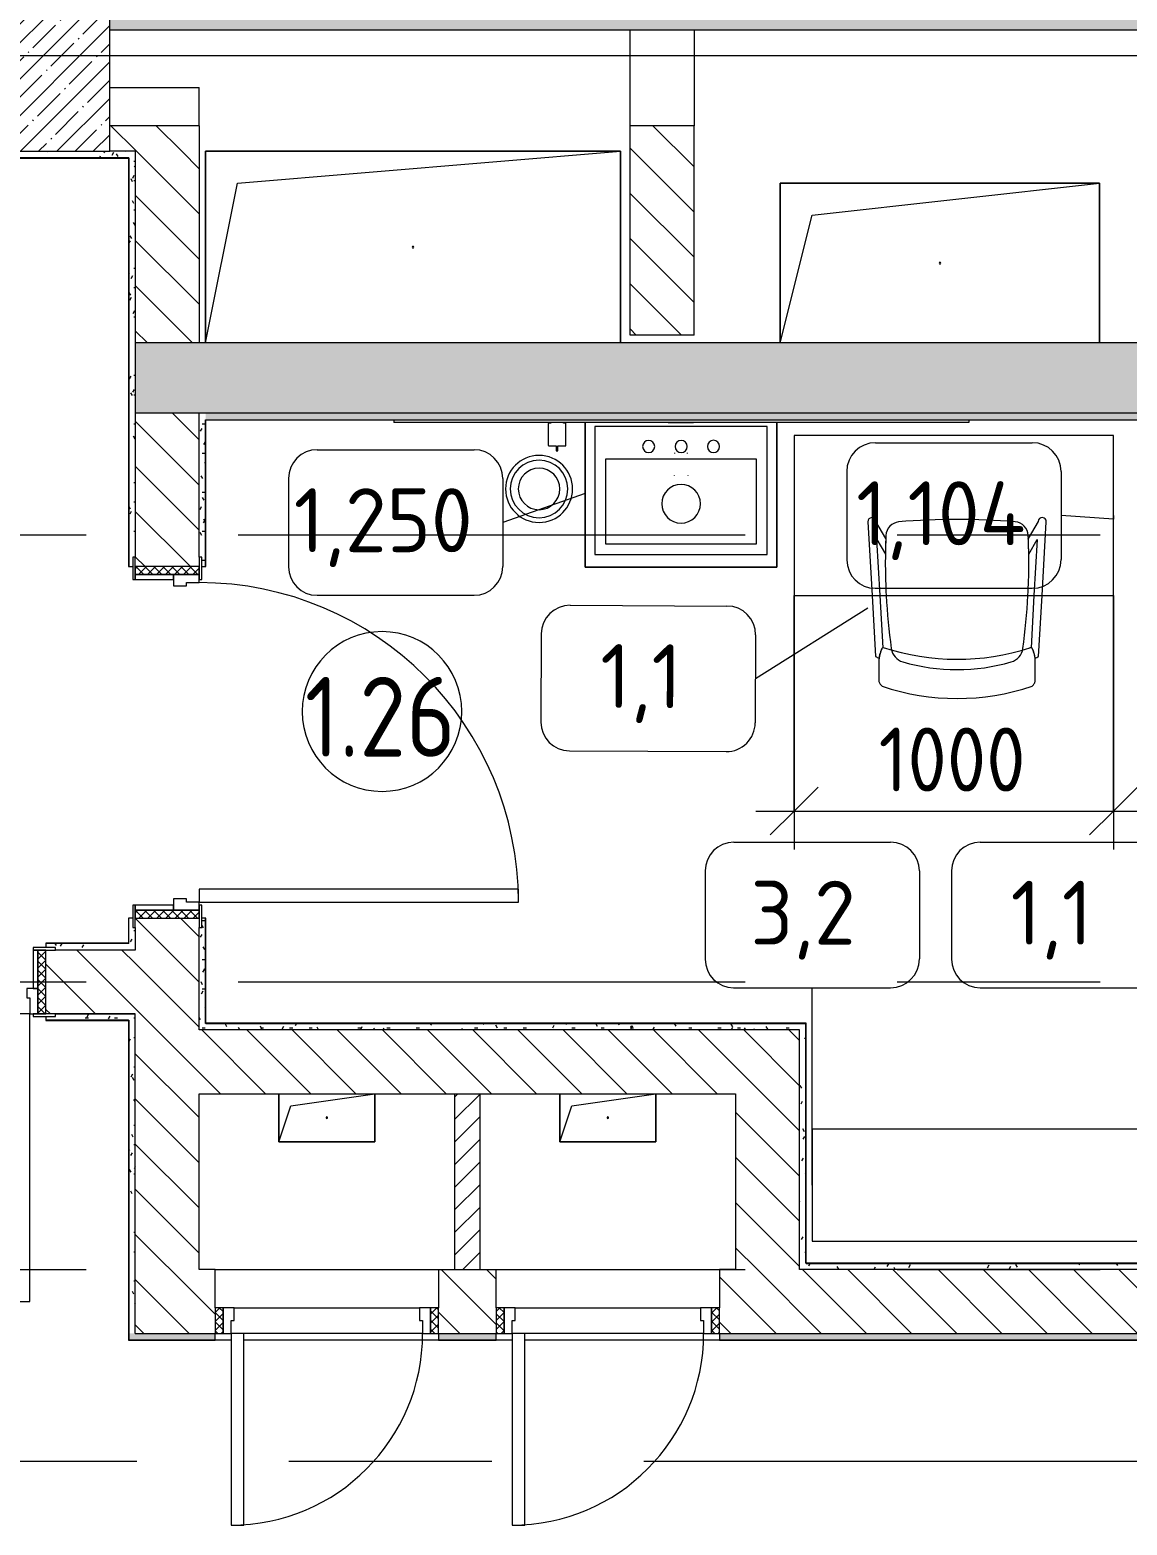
# Model space of a CAD drawing. Header units: millimetres. Extents: x -3724 to 231642, y -8553 to 29017.
# Drawn here: x 22260 to 25696, y 10300 to 14980 of the extents above; entities that cross this region are included whole.
import ezdxf

# ---------------------------------------------------------------- set-up
doc = ezdxf.new("R2010")
doc.units = ezdxf.units.MM
doc.linetypes.add('Осевая', pattern=[3175, 635, -476.25, 1587.5, -476.25])
for name, color, linetype, lineweight in [('0-1', 7, 'Continuous', 9), ('A-ANNO-DIMS', 7, 'Continuous', 9), ('A-ANNO-DIMS-100', 7, 'Continuous', 9), ('A-AREA-IDEN', 7, 'Continuous', 9), ('A-DETL', 7, 'Continuous', 9), ('A-DOOR', 7, 'Continuous', 9), ('A-DOOR-FRAM-2', 7, 'Continuous', 9), ('A-GENM', 7, 'Continuous', 9), ('A-WALL', 7, 'Continuous', 9), ('I-FURN-IDEN', 7, 'Continuous', 9), ('I-WALL', 7, 'Continuous', 9), ('P-SANR-FIXT', 7, 'Continuous', 9), ('P-SANR-FIXT-1', 7, 'Continuous', 13), ('S-COLS', 7, 'Continuous', 9), ('Оси-2', 7, 'Осевая', 9)]:
    doc.layers.add(name, color=color, linetype=linetype, lineweight=lineweight)
for name, color, linetype, lineweight, true_color in [('A-DOOR-1', 7, 'Continuous', 9, 0xc0c0c0), ('A-DOOR-FRAM-1', 7, 'Continuous', 9, 0xc0c0c0), ('A-WALL-1', 9, 'Continuous', 9, 0x808080), ('A-WALL-FNSH-1', 9, 'Continuous', 9, 0x808080), ('I-FURN-1', 9, 'Continuous', 9, 0x808080), ('P-SANR-FIXT-2', 9, 'Continuous', 13, 0x808080)]:
    doc.layers.add(name, color=color, linetype=linetype, lineweight=lineweight, true_color=true_color)
doc.styles.add('GOST Common', font='GOST_Common.ttf', dxfattribs={"height": 200})
doc.styles.add('GOST Common_1', font='GOST_Common.ttf', dxfattribs={"width": 0.9, "height": 250})
doc.styles.add('ISOCPEUR_1', font='isocpeur.ttf', dxfattribs={"width": 0.9, "height": 200})
doc.dimstyles.new('ISO-2_0_0_9К_Средний_округл2', dxfattribs={"dimscale": 304.8, "dimtxt": 199.196235, "dimasz": 0.492126, "dimexe": 0.393701, "dimexo": 0, "dimgap": 0, "dimtad": 1, "dimdec": 0, "dimrnd": 10, "dimzin": 0, "dimdsep": 46, "dimtxsty": 'ISOCPEUR_1', "dimblk1": 'OBLIQUE', "dimblk2": 'OBLIQUE', "dimsah": 1, "dimcen": 0.09, "dimdle": 0.393701, "dimazin": 0, "dimtfac": 1, "dimtdec": 4, "dimtix": 1, "dimtmove": 0, "dimatfit": 3, "dimfxl": 1, "dimtvp": 1, "dimtolj": 1, "dimtzin": 0, "dimarcsym": 2})
pattern_1 = [(135, (0, 0), (-70.71068, -70.71068), [])]
pattern_2 = [(45, (0, 0), (-57.02463, 57.02463), []), (45, (57.025, 0), (-57.02463, 57.02463), [100.806, -20.161, 3.353, -16.808])]
pattern_3 = [(0, (0, 0), (121.92, 30.48), [10.058, -81.382, 10.058, -81.382, -487.68]), (0, (0, 0), (121.92, 30.48), [-182.88, 10.058, -172.822, 10.058, -81.382, -213.36]), (0, (0, 0), (121.92, 30.48), [-457.2, 10.058, -50.902, 10.058, -142.342]), (120, (45.72, 15.24), (-87.356454, 90.345817), [10.058, -81.382, 10.058, -81.382, -487.68]), (120, (45.72, 15.24), (-87.356454, 90.345817), [-182.88, 10.058, -172.822, 10.058, -81.382, -213.36]), (120, (45.72, 15.24), (-87.356454, 90.345817), [-457.2, 10.058, -50.902, 10.058, -142.342]), (240, (60.96, 76.2), (-34.563546, -120.825817), [10.058, -81.382, 10.058, -81.382, -487.68]), (240, (60.96, 76.2), (-34.563546, -120.825817), [-182.88, 10.058, -172.822, 10.058, -81.382, -213.36]), (240, (60.96, 76.2), (-34.563546, -120.825817), [-457.2, 10.058, -50.902, 10.058, -142.342])]

# ---------------------------------------------------------------- blocks, each defined once
blk = doc.blocks.new('110_Дверь_СКБ_2Ст - Д-10 1800x2100h_Актовый зал EI30-23435156-План расстановки мебели и оборудования 1 этажа в осях 1-12')
at = {"layer": 'A-DOOR'}
h = blk.add_hatch(dxfattribs=at)
h.set_pattern_fill('FP_51', color=256, style=0, pattern_type=2)
h.set_pattern_definition([(135, (1351.41, 164.685), (-14.1421, -14.1421), []), (225, (1351.41, 164.685), (14.1421, -14.1421), [])])
h.paths.add_polyline_path([(937.5, 100), (937.5, -100), (962.5, -100), (962.5, 100)])
at = {"layer": 'A-DOOR-FRAM-2'}
h = blk.add_hatch(dxfattribs=at)
h.set_pattern_fill('FP_52', color=256, style=0, pattern_type=2)
h.set_pattern_definition([(45, (-771.384, 164.685), (-14.1421, 14.1421), []), (135, (-771.384, 164.685), (-14.1421, -14.1421), [])])
h.paths.add_polyline_path([(-937.5, 100), (-937.5, -100), (-912.5, -100), (-912.5, 100)])
at = {"layer": 'A-DOOR-1'}
for p, q in [((-887.5, 1000), (-887.5, 100)), ((-837.5, 1000), (-887.5, 1000)), ((-837.5, 100), (-837.5, 1000)), ((912.5, 1000), (862.5, 1000)), ((862.5, 1000), (862.5, 100)), ((912.5, 100), (912.5, 1000)), ((-887.5, 100), (-837.5, 100)), ((862.5, 100), (912.5, 100))]:
    blk.add_line(p, q, dxfattribs=at)
for centre, start, end in [((-887.5, 100), 0, 90), ((912.5, 100), 90, 180)]:
    blk.add_arc(centre, 900, start, end, dxfattribs=at)
at = {"layer": 'A-DOOR-FRAM-1'}
for p, q in [((-897.5, 108), (-967.5, 108)), ((-967.5, 108), (-967.5, 100)), ((-967.5, 100), (-897.5, 100)), ((-912.5, 100), (-937.5, 100)), ((-937.5, 100), (-937.5, -100)), ((-887.5, 100), (-912.5, 100)), ((-912.5, 100), (-912.5, 20)), ((-912.5, -100), (-912.5, 100)), ((-897.5, 100), (-897.5, 108)), ((-887.5, 50), (-887.5, 100)), ((912.5, 100), (912.5, 50)), ((937.5, 100), (912.5, 100)), ((992.5, 108), (922.5, 108)), ((922.5, 108), (922.5, 100)), ((922.5, 100), (992.5, 100)), ((937.5, 20), (937.5, 100)), ((962.5, 100), (937.5, 100)), ((937.5, 100), (937.5, -100)), ((962.5, -100), (962.5, 100)), ((992.5, 100), (992.5, 108)), ((-877.5, 50), (-887.5, 50)), ((-877.5, 20), (-877.5, 50)), ((912.5, 50), (902.5, 50)), ((902.5, 50), (902.5, 20)), ((-912.5, 20), (-877.5, 20)), ((-897.5, 20), (-912.5, 20)), ((-912.5, 20), (-912.5, -100)), ((-897.5, -100), (-897.5, 20)), ((902.5, 20), (937.5, 20)), ((937.5, 20), (922.5, 20)), ((922.5, 20), (922.5, -100)), ((937.5, -100), (937.5, 20)), ((-897.5, -100), (-967.5, -100)), ((-967.5, -100), (-967.5, -108)), ((-967.5, -108), (-897.5, -108)), ((-937.5, -100), (-912.5, -100)), ((-912.5, -100), (-897.5, -100)), ((-897.5, -108), (-897.5, -100)), ((922.5, -100), (937.5, -100)), ((992.5, -100), (922.5, -100)), ((922.5, -100), (922.5, -108)), ((922.5, -108), (992.5, -108)), ((937.5, -100), (962.5, -100)), ((992.5, -108), (992.5, -100))]:
    blk.add_line(p, q, dxfattribs=at)
blk = doc.blocks.new('110_Дверь_СКБ_1Ст_Внутренняя1 - Д-4к_л_ 1100x2100h_кладовая-31838514-План расстановки мебели и оборудования 1 этажа в осях 1-12')
at = {"layer": 'A-DOOR'}
h = blk.add_hatch(dxfattribs=at)
h.set_pattern_fill('FP_53', color=256, style=0, pattern_type=2)
h.set_pattern_definition([(135, (1751.41, 164.685), (-14.14214, -14.14214), []), (225, (1751.41, 164.685), (14.14214, -14.14214), [])])
h.paths.add_polyline_path([(562.5, 100), (537.5, 100), (537.5, -100), (562.5, -100)])
at = {"layer": 'A-DOOR-FRAM-2'}
h = blk.add_hatch(dxfattribs=at)
h.set_pattern_fill('FP_54', color=256, style=0, pattern_type=2)
h.set_pattern_definition([(45, (-371.384, 164.685), (-14.1421, 14.1421), []), (135, (-371.384, 164.685), (-14.1421, -14.1421), [])])
h.paths.add_polyline_path([(-512.5, 100), (-537.5, 100), (-537.5, -100), (-512.5, -100), (-512.5, 98.9)])
at = {"layer": 'A-DOOR-1'}
for p, q in [((512.5, 1100), (472.5, 1100)), ((472.5, 1100), (472.5, 100)), ((512.5, 100), (512.5, 1100)), ((472.5, 100), (512.5, 100))]:
    blk.add_line(p, q, dxfattribs=at)
blk.add_arc((512.5, 100), 1000, 90, 180, dxfattribs=at)
at = {"layer": 'A-DOOR-FRAM-1'}
for p, q in [((-497.5, 108), (-567.5, 108)), ((-567.5, 108), (-567.5, 100)), ((-567.5, 100), (-497.5, 100)), ((-512.5, 100), (-537.5, 100)), ((-537.5, 100), (-537.5, -100)), ((-487.5, 100), (-512.5, 100)), ((-512.5, 100), (-512.5, 20)), ((-512.5, -100), (-512.5, 100)), ((-497.5, 100), (-512.5, 100)), ((-512.5, 100), (-512.5, 99)), ((-512.5, 99), (-497.5, 99)), ((-497.5, 100), (-497.5, 108)), ((-497.5, 99), (-497.5, 100)), ((-487.5, 60), (-487.5, 100)), ((512.5, 100), (512.5, 60)), ((537.5, 100), (512.5, 100)), ((592.5, 108), (522.5, 108)), ((522.5, 108), (522.5, 100)), ((537.5, 100), (522.5, 100)), ((522.5, 100), (522.5, 99)), ((522.5, 100), (592.5, 100)), ((522.5, 99), (537.5, 99)), ((537.5, 20), (537.5, 100)), ((562.5, 100), (537.5, 100)), ((537.5, 100), (537.5, -100)), ((537.5, 99), (537.5, 100)), ((562.5, -100), (562.5, 100)), ((592.5, 100), (592.5, 108)), ((-477.5, 60), (-487.5, 60)), ((-477.5, 20), (-477.5, 60)), ((512.5, 60), (502.5, 60)), ((502.5, 60), (502.5, 20)), ((-512.5, 20), (-477.5, 20)), ((-497.5, 20), (-512.5, 20)), ((-512.5, 20), (-512.5, -100)), ((-497.5, -100), (-497.5, 20)), ((502.5, 20), (537.5, 20)), ((537.5, 20), (522.5, 20)), ((522.5, 20), (522.5, -100)), ((537.5, -100), (537.5, 20)), ((-497.5, -100), (-567.5, -100)), ((-567.5, -100), (-567.5, -108)), ((-567.5, -108), (-497.5, -108)), ((-537.5, -100), (-512.5, -100)), ((-512.5, -100), (-497.5, -100)), ((-497.5, -108), (-497.5, -100)), ((522.5, -100), (537.5, -100)), ((592.5, -100), (522.5, -100)), ((522.5, -100), (522.5, -108)), ((522.5, -108), (592.5, -108)), ((537.5, -100), (562.5, -100)), ((592.5, -108), (592.5, -100))]:
    blk.add_line(p, q, dxfattribs=at)
blk = doc.blocks.new('BSC_Колонна _Прямоугольная - 600х600-V47-План расстановки мебели и оборудования 1 этажа в осях 1-12')
at = {"layer": 'S-COLS'}
h = blk.add_hatch(dxfattribs=at)
h.set_pattern_fill('FP_70', color=256, style=0, pattern_type=2)
h.set_pattern_definition([(45, (-22210, -14900), (-57.02463, 57.02463), []), (45, (-22152.975, -14900), (-57.02463, 57.02463), [100.806, -20.161, 3.353, -16.808])])
h.paths.add_polyline_path([(300, -300), (300, 300), (-300, 300), (-300, -300), (167.6, -300)])
for p, q in [((300, 300), (-300, 300)), ((-300, 300), (-300, -300)), ((300, -300), (300, 300)), ((-300, -300), (300, -300))]:
    blk.add_line(p, q, dxfattribs=at)
blk = doc.blocks.new('GM_Отверстие прямоугольное _в плите_ - Отверстие-21955708-План расстановки мебели и оборудования 1 этажа в осях 1-12')
at = {"layer": 'A-GENM'}
for p, q in [((-500, -250), (-500, 250)), ((-500, 250), (500, 250)), ((500, 250), (-500, 250)), ((-500, 250), (-500, -250)), ((-400, 150), (500, 250)), ((500, 250), (500, -250)), ((500, -250), (500, 250)), ((-500, -250), (-400, 150))]:
    blk.add_line(p, q, dxfattribs=at)
for start, end in [(360, 180), (180, 360)]:
    blk.add_arc((0, 0), 2.5, start, end, dxfattribs=at)
blk = doc.blocks.new('GM_Отверстие прямоугольное _в плите_ - Отверстие-21989797-План расстановки мебели и оборудования 1 этажа в осях 1-12')
at = {"layer": 'A-GENM'}
for p, q in [((-650, -300), (-650, 300)), ((-650, 300), (650, 300)), ((650, 300), (-650, 300)), ((-650, 300), (-650, -300)), ((-550, 200), (650, 300)), ((650, 300), (650, -300)), ((650, -300), (650, 300)), ((-650, -300), (-550, 200))]:
    blk.add_line(p, q, dxfattribs=at)
for start, end in [(360, 180), (180, 360)]:
    blk.add_arc((0, 0), 2.5, start, end, dxfattribs=at)
blk = doc.blocks.new('110_Дверь_СКБ_1Ст - д-18 700x2100h_Технический шкаф ЭОМ и СС-23257539-План расстановки мебели и оборудования 1 этажа в осях 1-12')
at = {"layer": 'A-DOOR'}
h = blk.add_hatch(dxfattribs=at)
h.set_pattern_fill('FP_83', color=256, style=0, pattern_type=2)
h.set_pattern_definition([(135, (1951.41, 164.685), (-14.14214, -14.14214), []), (225, (1951.41, 164.685), (14.14214, -14.14214), [])])
h.paths.add_polyline_path([(337.5, 100), (337.5, 20), (362.5, 20), (362.5, 100)])
at = {"layer": 'A-DOOR-FRAM-2'}
h = blk.add_hatch(dxfattribs=at)
h.set_pattern_fill('FP_84', color=256, style=0, pattern_type=2)
h.set_pattern_definition([(45, (-171.384, 164.685), (-14.1421, 14.1421), []), (135, (-171.384, 164.685), (-14.1421, -14.1421), [])])
h.paths.add_polyline_path([(-337.5, 100), (-337.5, 20), (-312.5, 20), (-312.5, 100)])
at = {"layer": 'A-DOOR-1'}
for p, q in [((312.5, 700), (272.5, 700)), ((272.5, 700), (272.5, 100)), ((312.5, 100), (312.5, 700)), ((272.5, 100), (312.5, 100))]:
    blk.add_line(p, q, dxfattribs=at)
blk.add_arc((312.5, 100), 600, 90, 180, dxfattribs=at)
at = {"layer": 'A-DOOR-FRAM-1'}
for p, q in [((-312.5, 100), (-337.5, 100)), ((-337.5, 100), (-337.5, 20)), ((-287.5, 100), (-312.5, 100)), ((-312.5, 100), (-312.5, 20)), ((-312.5, 20), (-312.5, 100)), ((-287.5, 60), (-287.5, 100)), ((-287.5, 100), (272.5, 100)), ((312.5, 100), (312.5, 60)), ((337.5, 100), (312.5, 100)), ((337.5, 20), (337.5, 100)), ((362.5, 100), (337.5, 100)), ((337.5, 100), (337.5, 20)), ((362.5, 20), (362.5, 100)), ((-277.5, 60), (-287.5, 60)), ((-277.5, 20), (-277.5, 60)), ((312.5, 60), (302.5, 60)), ((302.5, 60), (302.5, 20)), ((-337.5, 20), (-312.5, 20)), ((-312.5, 20), (-277.5, 20)), ((302.5, 20), (-277.5, 20)), ((302.5, 20), (337.5, 20)), ((337.5, 20), (362.5, 20))]:
    blk.add_line(p, q, dxfattribs=at)
blk = doc.blocks.new('GM_Отверстие прямоугольное _в плите_ - Отверстие-21620300-План расстановки мебели и оборудования 1 этажа в осях 1-12')
at = {"layer": 'A-GENM'}
for p, q in [((-150, -75), (-150, 75)), ((-150, 75), (-150, -75)), ((-112.5, 37.5), (150, 75)), ((150, 75), (150, -75)), ((150, -75), (150, 75)), ((-150, -75), (-112.5, 37.5)), ((150, -75), (-150, -75)), ((-150, -75), (150, -75))]:
    blk.add_line(p, q, dxfattribs=at)
for start, end in [(360, 180), (180, 360)]:
    blk.add_arc((0, 0), 2.5, start, end, dxfattribs=at)
blk = doc.blocks.new('Chair_1 noor 78578 - 1_1-25531733-План расстановки мебели и оборудования 1 этажа в осях 1-12')
at = {"layer": 'I-FURN-1'}
for p, q in [((-130.5, 405.7), (-130.5, 344.8)), ((359.1, 344.8), (359.1, 405.7)), ((-141.2, 329.7), (-152, 138.1)), ((380.6, 138.1), (369.8, 329.7)), ((-126.6, 138.1), (-117.3, 302)), ((345.9, 302), (355.2, 138.1)), ((-152, 138.1), (-165.1, -92)), ((-136.5, -37.1), (-126.6, 138.1)), ((355.2, 138.1), (365.1, -37.1)), ((393.7, -92), (380.6, 138.1)), ((-110.2, 8.6), (-136.5, -37.1)), ((365.1, -37.1), (338.8, 8.6)), ((-139.7, -93.5), (-108.8, -39.9)), ((337.4, -39.9), (368.3, -93.5))]:
    blk.add_line(p, q, dxfattribs=at)
for centre, radius, start, end in [((114.3, -271.9), 732.8, 71.3174, 108.6833), ((114.3, -279.3), 660.4, 111.7, 112.7563), ((-37.4, 344.8), 93.1, 180, 204.9864), ((-37.4, 344.8), 93.1, 186.4785, 204.9864), ((114.3, -408), 746, 71.9445, 107.8276), ((-41.4, 297.5), 50.8, 106.1735, 171.9659), ((114.3, -239.2), 609.6, 73.8265, 106.1735), ((270, 297.5), 50.8, 8.0341, 73.8265), ((266, 344.8), 93.1, 334.477, 360), ((266, 344.8), 93.1, 335.0136, 353.5215), ((114.3, -279.3), 660.4, 67.2437, 68.3), ((-116, 308.2), 6.35, 204.9864, 258.4091), ((-116, 308.2), 6.35, 204.9864, 287.8276), ((1798.9, 37.7), 1909.3, 171.9659, 176.9851), ((-1570.3, 37.7), 1909.3, 3.0149, 8.0341), ((344.3, 307.4), 6.35, 281.4186, 334.477), ((344.6, 308.2), 6.35, 281.5909, 335.0136), ((1798.9, 37.7), 1909.3, 176.9851, 182.6261), ((-1570.3, 37.7), 1909.3, 357.3739, 3.0149), ((1798.9, 37.7), 1909.3, 180.8761, 182.3307), ((-1570.3, 37.7), 1909.3, 357.6693, 359.1239), ((-152.4, -92.7), 12.7, 176.75, 356.75), ((-64, -47.7), 44.5, 182.6261, 265.0912), ((114.8, 2033.8), 2133.6, 265.0912, 274.9044), ((292.6, -47.7), 44.4, 275.9396, 357.3739), ((381, -92.7), 12.7, 183.25, 3.25)]:
    blk.add_arc(centre, radius, start, end, dxfattribs=at)
for points in [[(-120.4, 422.3), (-122, 420.8), (-124.7, 417.8), (-127.8, 413.5), (-129.8, 409.4), (-130.4, 406.9), (-130.5, 405.7)], [(359.1, 405.7), (359, 406.9), (358.4, 409.4), (356.4, 413.5), (353.3, 417.8), (350.6, 420.8), (349, 422.3)]]:
    blk.add_open_spline(points, degree=3, dxfattribs=at)
blk = doc.blocks.new('Стол базовый прямоугольный - 1_104-25478991-План расстановки мебели и оборудования 1 этажа в осях 1-12')
at = {"layer": 'I-FURN-1'}
for p, q in [((500, 250), (-500, 250)), ((-500, 250), (-500, -250)), ((500, -250), (500, 250)), ((-500, -250), (500, -250))]:
    blk.add_line(p, q, dxfattribs=at)
blk = doc.blocks.new('Стол базовый прямоугольный - 3_2-25582691-План расстановки мебели и оборудования 1 этажа в осях 1-12')
at = {"layer": 'I-FURN-1'}
for p, q in [((600, 175), (-600, 175)), ((-600, 175), (-600, -175)), ((600, -175), (600, 175)), ((-600, -175), (600, -175))]:
    blk.add_line(p, q, dxfattribs=at)
blk = doc.blocks.new('Мойка кухонная - Раковина Roca Victoria-N Unik 600х460 мм-V119-План расстановки мебели и оборудования 1 этажа в осях 1-12')
at = {"layer": 'P-SANR-FIXT'}
for p, q in [((270, 0), (-270, 0)), ((-270, 0), (-270, -400)), ((270, -400), (270, 0)), ((236.1, -102.3), (-236.6, -102.3)), ((-236.6, -102.3), (-236.6, -366.4)), ((236.1, -366.4), (236.1, -102.3)), ((-236.6, -366.4), (236.1, -366.4)), ((-270, -400), (270, -400))]:
    blk.add_line(p, q, dxfattribs=at)
for centre, radius, start, end in [((-101.6, -61.9), 19, 90, 180), ((-101.6, -61.9), 19, 360, 90), ((0, -61.9), 19, 360, 180), ((101.6, -61.9), 19.1, 360, 180), ((-101.6, -61.9), 19, 180, 270), ((-101.6, -61.9), 19.1, 270, 360), ((0, -61.9), 19, 180, 360), ((101.6, -61.9), 19.1, 180, 360), ((0, -241.3), 60.5, 360, 180), ((0, -241.3), 60.5, 180, 360)]:
    blk.add_arc(centre, radius, start, end, dxfattribs=at)
blk = doc.blocks.new('мусорная корзина - Round_ Metal-30590745-План расстановки мебели и оборудования 1 этажа в осях 1-12')
at = {"layer": 'P-SANR-FIXT-2'}
for radius, start, end in [(105, 0, 180), (90, 360, 180), (65, 0, 180), (105, 180, 360), (90, 180, 360), (65, 180, 360)]:
    blk.add_arc((0, 0), radius, start, end, dxfattribs=at)
blk = doc.blocks.new('TOY_Диспансер мыло - Дозатор Elegance new 11654 019001 хром-30642362-План расстановки мебели и оборудования 1 этажа в осях 1-12')
at = {"layer": 'A-GENM'}
for p, q in [((127.9, 96.6), (122.2, 96.6)), ((122.2, 96.6), (122.2, 81.7)), ((127.9, 81.7), (127.9, 96.6)), ((97.5, 79.7), (97.5, 12)), ((122.2, 81.7), (99.5, 81.7)), ((150.5, 81.7), (127.9, 81.7)), ((152.5, 12), (152.5, 79.7)), ((99.5, 10), (105, 10)), ((105, 10), (105, 8.5)), ((145, 8.5), (145, 10)), ((145, 10), (150.5, 10))]:
    blk.add_line(p, q, dxfattribs=at)
for centre, start, end in [((99.5, 79.7), 90, 180), ((150.5, 79.7), 360, 90), ((99.5, 12), 180, 270), ((150.5, 12), 270, 360)]:
    blk.add_arc(centre, 2, start, end, dxfattribs=at)
blk = doc.blocks.new('сифон - Для раковины-30649700-План расстановки мебели и оборудования 1 этажа в осях 1-12')
at = {"layer": 'P-SANR-FIXT-2'}
blk.add_line((237.1, -40), (237.1, 40), dxfattribs=at)
blk = doc.blocks.new('смеситель для раковины - Default-V132-План расстановки мебели и оборудования 1 этажа в осях 1-12')
at = {"layer": '0-1'}
for p, q in [((-20.3, -17.5), (-20.3, -19.4)), ((20.3, -19.4), (20.3, -17.5))]:
    blk.add_line(p, q, dxfattribs=at)
at = {"layer": '0-1', "flags": 128}
for points in [[(-21, -89.3), (-21, -88.6), (-21, -88.2), (-21, -88), (-21, -88)], [(21, -88.3), (21, -88.3), (21, -88.5), (21, -88.9), (21, -89.1)]]:
    blk.add_lwpolyline(points, dxfattribs=at)
blk = doc.blocks.new('Марка_Мебель - В прямоуг_Balcon_Марка-25523697-План расстановки мебели и оборудования 1 этажа в осях 1-12')
at = {"layer": 'I-FURN-IDEN'}
for p, q in [((-2.455, 2.278), (2.455, 2.278)), ((-3.355, 1.378), (-3.355, -1.384)), ((3.355, 1.378), (3.355, -1.378)), ((-2.461, -2.278), (2.455, -2.278))]:
    blk.add_line(p, q, dxfattribs=at)
for centre, radius, start, end in [((-2.455, 1.378), 0.9, 90, 180), ((2.455, 1.378), 0.9, 0, 90), ((-2.461, -1.384), 0.893, 180, 270), ((2.455, -1.378), 0.9, 270, 0)]:
    blk.add_arc(centre, radius, start, end, dxfattribs=at)
blk = doc.blocks.new('DIMBLOCK108-План расстановки мебели и оборудования 1 этажа в осях 1-12')
at = {"layer": 'A-ANNO-DIMS-100'}
for p, q in [((24653.6, 13210), (24653.6, 12415.1)), ((24653.6, 12535.1), (24653.6, 13210)), ((25653.6, 13210), (25653.6, 12415.1)), ((25653.6, 12535.1), (25653.6, 13210)), ((24533.6, 12535.1), (25773.6, 12535.1))]:
    blk.add_line(p, q, dxfattribs=at)
at = {"layer": 'A-ANNO-DIMS-100', "lineweight": 20}
for p, q in [((24653.6, 12535.1), (24728.6, 12610.1)), ((25653.6, 12535.1), (25728.6, 12610.1)), ((24653.6, 12535.1), (24578.6, 12460.1)), ((25653.6, 12535.1), (25578.6, 12460.1))]:
    blk.add_line(p, q, dxfattribs=at)
at = {"layer": 'A-ANNO-DIMS-100', "color": 0, "insert": (24918, 12796.3), "char_height": 200, "width": 565.411, "attachment_point": 1, "line_spacing_factor": 1.149209, "style": 'ISOCPEUR_1'}
blk.add_mtext('1000', dxfattribs=at)
blk = doc.blocks.new('_Oblique')
at = {"color": 0, "linetype": 'ByBlock', "lineweight": -2}
blk.add_line((-0.5, -0.5), (0.5, 0.5), dxfattribs=at)
blk = doc.blocks.new('Марка_Помещения - Номер-25198446-План расстановки мебели и оборудования 1 этажа в осях 1-12')
at = {"layer": 'A-AREA-IDEN'}
for start, end in [(360, 180), (180, 360)]:
    blk.add_arc((0, 0), 2.5, start, end, dxfattribs=at)

msp = doc.modelspace()

# ---------------------------------------------------------------- hatches: boundary and pattern name
at = {"layer": 'I-WALL'}
h = msp.add_hatch(dxfattribs=at)
h.set_pattern_fill('FP_1', color=256, style=0, pattern_type=2)
h.set_pattern_definition(pattern_2)
h.paths.add_polyline_path([(21127.5, 14980), (21910, 14980), (21910, 15200), (18710.3, 15200), (18710.3, 14980), (20210, 14980)])
h.paths.add_polyline_path([(28560, 14980), (28560, 15200), (26410, 15200), (26410, 14980)])
h.paths.add_polyline_path([(22510, 14980), (25810, 14980), (25810, 15200), (22510, 15200), (22510, 15180.2)])
h.paths.add_polyline_path([(17064.6, 14980), (18110.3, 14980.3), (18110.3, 15200), (14320, 15199.1), (14320, 14980), (16890, 14980)])
h = msp.add_hatch(dxfattribs=at)
h.set_pattern_fill('FP_16', color=256, style=0, pattern_type=2)
h.set_pattern_definition(pattern_1)
h.paths.add_polyline_path([(22590, 14600), (22790, 14600), (22790, 14680), (22510, 14680), (22510, 14600), (22570, 14600)])
h = msp.add_hatch(dxfattribs=at)
h.set_pattern_fill('FP_16', color=256, style=0, pattern_type=2)
h.set_pattern_definition(pattern_1)
h.paths.add_polyline_path([(24340, 14025), (24340, 14680), (24140, 14680), (24140, 14025)])
h = msp.add_hatch(dxfattribs=at)
h.set_pattern_fill('FP_103', color=256, style=0, pattern_type=2)
h.set_pattern_definition(pattern_3)
h.paths.add_polyline_path([(22570, 14580), (22590, 14580), (22590, 14600), (21910, 14600), (21910, 14580), (22569, 14580)])
h = msp.add_hatch(dxfattribs=at)
h.set_pattern_fill('FP_103', color=256, style=0, pattern_type=2)
h.set_pattern_definition(pattern_3)
h.paths.add_polyline_path([(22570, 12100), (22590, 12100), (22590, 12170), (22582, 12170), (22582, 12200), (22570, 12200), (22570, 12120)])
h.paths.add_polyline_path([(22582, 13300), (22582, 13330), (22590, 13330), (22590, 14580), (22570, 14580), (22570, 13300)])
h = msp.add_hatch(dxfattribs=at)
h.set_pattern_fill('FP_16', color=256, style=0, pattern_type=2)
h.set_pattern_definition(pattern_1)
h.paths.add_polyline_path([(22790, 14000), (22790, 14600), (22590, 14600), (22590, 14000)])
h = msp.add_hatch(dxfattribs=at)
h.set_pattern_fill('FP_1', color=256, style=0, pattern_type=2)
h.set_pattern_definition(pattern_2)
h.paths.add_polyline_path([(27378.1, 13780), (30790, 13780), (30790, 14000), (22590, 14000), (22590, 13780), (26753, 13780)])
h = msp.add_hatch(dxfattribs=at)
h.set_pattern_fill('FP_16', color=256, style=0, pattern_type=2)
h.set_pattern_definition(pattern_1)
h.paths.add_polyline_path([(22590, 10900), (22790, 10900), (22790, 12200), (22590, 12200), (22590, 11306.5)])
h.paths.add_polyline_path([(22590, 13300), (22790, 13300), (22790, 13780), (22590, 13780), (22590, 13330)])
h = msp.add_hatch(dxfattribs=at)
h.set_pattern_fill('FP_103', color=256, style=0, pattern_type=2)
h.set_pattern_definition(pattern_3)
h.paths.add_polyline_path([(22790, 11870), (22810, 11870), (22810, 12200), (22798, 12200), (22798, 12170), (22790, 12170), (22790, 11900)])
h.paths.add_polyline_path([(22810, 13300), (22810, 13780), (22790, 13780), (22790, 13330), (22798, 13330), (22798, 13300)])
h = msp.add_hatch(dxfattribs=at)
h.set_pattern_fill('FP_103', color=256, style=0, pattern_type=2)
h.set_pattern_definition(pattern_3)
h.paths.add_polyline_path([(27819, 13760), (27840, 13760), (27840, 13780), (22810, 13780), (22811, 13760), (27571.8, 13760)])
h = msp.add_hatch(dxfattribs=at)
h.set_pattern_fill('FP_103', color=256, style=0, pattern_type=2)
h.set_pattern_definition(pattern_3)
h.paths.add_polyline_path([(22570, 12100), (22570, 12120), (22310, 12120), (22310, 12108), (22340, 12108), (22340, 12100), (22377.6, 12100)])
h.paths.add_polyline_path([(20210, 12100), (20380, 12100), (20380, 12108), (20410, 12108), (20410, 12120), (20210, 12120)])
h = msp.add_hatch(dxfattribs=at)
h.set_pattern_fill('FP_16', color=256, style=0, pattern_type=2)
h.set_pattern_definition(pattern_1)
h.paths.add_polyline_path([(22590, 11900), (22590, 12100), (22310, 12100), (22310, 11900), (22377.6, 11900)])
h.paths.add_polyline_path([(20380, 11900), (20410, 11900), (20410, 12100), (20210, 12100), (20210, 11900)])
h = msp.add_hatch(dxfattribs=at)
h.set_pattern_fill('FP_103', color=256, style=0, pattern_type=2)
h.set_pattern_definition(pattern_3)
h.paths.add_polyline_path([(22569, 11880), (22570, 11880), (22570, 11900), (22340, 11900), (22340, 11892), (22310, 11892), (22310, 11880), (22377.6, 11880)])
h.paths.add_polyline_path([(20410, 11880), (20410, 11892), (20380, 11892), (20380, 11900), (20220, 11900), (20220, 11880), (20380, 11880)])
h = msp.add_hatch(dxfattribs=at)
h.set_pattern_fill('FP_103', color=256, style=0, pattern_type=2)
h.set_pattern_definition(pattern_3)
h.paths.add_polyline_path([(22590, 10900), (22590, 11900), (22570, 11900), (22570, 10900)])
h = msp.add_hatch(dxfattribs=at)
h.set_pattern_fill('FP_103', color=256, style=0, pattern_type=2)
h.set_pattern_definition(pattern_3)
h.paths.add_polyline_path([(24670, 11850), (24670, 11870), (22790, 11870), (22790, 11850), (24470, 11850)])
h = msp.add_hatch(dxfattribs=at)
h.set_pattern_fill('FP_16', color=256, style=0, pattern_type=2)
h.set_pattern_definition(pattern_1)
h.paths.add_polyline_path([(23590, 11650), (24670, 11650), (24670, 11850), (22790, 11850), (22790, 11650)])
h = msp.add_hatch(dxfattribs=at)
h.set_pattern_fill('FP_103', color=256, style=0, pattern_type=2)
h.set_pattern_definition(pattern_3)
h.paths.add_polyline_path([(24670, 11120), (24690, 11120), (24690, 11870), (24670, 11870), (24670, 11132)])
h = msp.add_hatch(dxfattribs=at)
h.set_pattern_fill('FP_17', color=256, style=0, pattern_type=2)
h.set_pattern_definition([(45, (0, 0), (-35.35534, 35.35534), [])])
h.paths.add_polyline_path([(23627.7, 11100), (23670, 11100), (23670, 11650), (23590, 11650), (23590, 11100)])
h = msp.add_hatch(dxfattribs=at)
h.set_pattern_fill('FP_16', color=256, style=0, pattern_type=2)
h.set_pattern_definition(pattern_1)
h.paths.add_polyline_path([(24670, 11100), (24670, 11650), (24470, 11650), (24470, 11100)])
h = msp.add_hatch(dxfattribs=at)
h.set_pattern_fill('FP_16', color=256, style=0, pattern_type=2)
h.set_pattern_definition(pattern_1)
h.paths.add_polyline_path([(27378.1, 10900), (27840, 10900), (27840, 11100), (24420, 11100), (24420, 10900), (26127.9, 10900)])
h.paths.add_polyline_path([(22790, 10900), (22840, 10900), (22840, 11100), (22790, 11100), (22790, 10980)])
h.paths.add_polyline_path([(23540, 10900), (23720, 10900), (23720, 11100), (23540, 11100), (23540, 10980)])
h = msp.add_hatch(dxfattribs=at)
h.set_pattern_fill('FP_103', color=256, style=0, pattern_type=2)
h.set_pattern_definition(pattern_3)
h.paths.add_polyline_path([(27017.3, 11100), (27090, 11100), (27090, 11120), (24670, 11120), (24670, 11100), (26127.9, 11100)])
h = msp.add_hatch(dxfattribs=at)
h.set_pattern_fill('FP_103', color=256, style=0, pattern_type=2)
h.set_pattern_definition(pattern_3)
h.paths.add_polyline_path([(22570, 10880), (22840, 10880), (22840, 10900), (22570, 10900)])
h.paths.add_polyline_path([(23540, 10880), (23720, 10880), (23720, 10900), (23540, 10900)])
h.paths.add_polyline_path([(27840, 10880), (28040, 10880), (28040, 10900), (24420, 10900), (24420, 10880), (27378.1, 10880)])

# ---------------------------------------------------------------- linework, layer by layer
at = {"layer": 'A-DETL'}
msp.add_line((13710, 14900), (34130, 14900), dxfattribs=at)
at = {"layer": 'A-WALL'}
for p, q in [((22570, 14580), (21890, 14580)), ((22570, 14580), (22570, 13300)), ((22590, 14600), (22590, 13330)), ((22810, 13300), (22810, 13760)), ((22810, 13760), (27820, 13760)), ((22570, 12120), (22570, 12200)), ((22590, 12170), (22590, 12100)), ((22810, 11870), (22810, 12200)), ((22570, 12120), (22310, 12120)), ((24690, 11120), (24690, 11870)), ((23540, 11100), (23720, 11100))]:
    msp.add_line(p, q, dxfattribs=at)
at = {"layer": 'A-WALL-1'}
for p, q in [((22510, 14980), (25810, 14980)), ((22790, 14680), (22790, 14000)), ((24140, 14025), (24140, 14680)), ((24340, 14025), (24340, 14680)), ((22590, 14600), (22510, 14600)), ((30790, 14000), (22590, 14000)), ((24340, 14025), (24140, 14025)), ((34210, 13780), (22590, 13780)), ((22790, 13330), (22790, 13780)), ((22570, 13300), (22582, 13300)), ((22798, 13300), (22810, 13300)), ((22582, 12200), (22570, 12200)), ((22790, 11850), (22790, 12170)), ((22810, 12200), (22798, 12200)), ((22310, 12120), (22310, 12108)), ((22590, 12100), (22340, 12100)), ((22310, 11892), (22310, 11880)), ((22340, 11900), (22590, 11900)), ((22590, 11900), (22340, 11900)), ((22590, 10900), (22590, 11900)), ((22569, 11880), (22570, 11880)), ((22570, 11880), (22570, 10880)), ((24670, 11850), (22790, 11850)), ((22811, 11870), (22810, 11870)), ((24670, 11100), (24670, 11850)), ((22790, 11650), (24470, 11650)), ((22790, 11100), (22790, 11650)), ((23590, 11650), (23590, 11100)), ((23670, 11100), (23670, 11650)), ((24470, 11650), (24470, 11100)), ((22840, 11100), (22790, 11100)), ((22840, 10980), (22840, 11100)), ((23540, 11100), (23540, 10980)), ((23720, 10980), (23720, 11100)), ((24470, 11100), (24420, 11100)), ((24420, 11100), (24420, 10980)), ((27090, 11100), (24670, 11100)), ((27070, 11120), (24690, 11120)), ((22570, 10880), (22840, 10880)), ((22590, 10900), (22840, 10900)), ((22840, 10880), (22840, 10900)), ((23540, 10900), (23720, 10900)), ((23540, 10900), (23540, 10880)), ((23540, 10880), (23720, 10880)), ((23720, 10880), (23720, 10900)), ((24420, 10900), (28040, 10900)), ((24420, 10900), (24420, 10880)), ((24420, 10880), (28060, 10880))]:
    msp.add_line(p, q, dxfattribs=at)
at = {"layer": 'A-WALL-FNSH-1'}
for p, q in [((21889, 14579), (22569, 14579)), ((22569, 14579), (22569, 13300)), ((22811, 13300), (22811, 13759)), ((22811, 13759), (27819, 13759)), ((22569, 13300), (22570, 13300)), ((22810, 13300), (22811, 13300)), ((22570, 12200), (22569, 12200)), ((22569, 12200), (22569, 12121)), ((22811, 12200), (22810, 12200)), ((22811, 11871), (22811, 12200)), ((22569, 12121), (22310, 12121)), ((22310, 12121), (22310, 12120)), ((22569, 11880), (22310, 11880)), ((22310, 11880), (22310, 11879)), ((22310, 11879), (22569, 11879)), ((22569, 11879), (22569, 10879)), ((24691, 11871), (22811, 11871)), ((22811, 11870), (24690, 11870)), ((24691, 11119), (24691, 11871)), ((24691, 11119), (27069, 11119)), ((22569, 10879), (22840, 10879)), ((22840, 10879), (22840, 10880)), ((23540, 10880), (23540, 10879)), ((23540, 10879), (23720, 10879)), ((23720, 10879), (23720, 10880)), ((24420, 10880), (24420, 10879)), ((24420, 10879), (28061, 10879))]:
    msp.add_line(p, q, dxfattribs=at)
at = {"layer": 'I-FURN-1'}
for p, q in [((23998.7, 13751), (23998.7, 13298.8)), ((23998.7, 13298.8), (23998.7, 13751)), ((24598.7, 13298.8), (24598.7, 13751)), ((24598.7, 13751), (24598.7, 13298.8)), ((23998.7, 13298.8), (24598.7, 13298.8)), ((24598.7, 13298.8), (23998.7, 13298.8))]:
    msp.add_line(p, q, dxfattribs=at)
at = {"layer": 'I-FURN-IDEN'}
for p, q in [((23998.7, 13528.8), (23740.8, 13438.1)), ((25653.6, 13448.8), (25489.1, 13460)), ((25653.6, 13460), (25653.6, 13448.8)), ((24884.2, 13170.3), (24532, 12948.5)), ((24710, 11363.9), (24710, 11981.9))]:
    msp.add_line(p, q, dxfattribs=at)
at = {"layer": 'I-WALL'}
for p, q in [((24140, 14680), (24140, 14980)), ((24340, 14980), (24340, 14680)), ((22510, 14800), (22790, 14800)), ((22790, 14680), (22790, 14800)), ((22790, 14680), (22510, 14680)), ((24340, 14680), (24140, 14680)), ((23400, 13759), (23400, 13751)), ((25200, 13751), (23400, 13751)), ((25200, 13759), (25200, 13751)), ((22840, 11100), (23540, 11100)), ((23720, 11100), (24420, 11100)), ((22840, 10880), (22890, 10880)), ((22890, 10879), (22840, 10879)), ((22930, 10880), (23540, 10880)), ((23540, 10879), (22930, 10879)), ((23720, 10880), (23770, 10880)), ((23770, 10879), (23720, 10879)), ((23810, 10880), (24420, 10880)), ((24420, 10879), (23810, 10879))]:
    msp.add_line(p, q, dxfattribs=at)
at = {"layer": 'Оси-2'}
for p, q in [((-423.7, 13400), (35170, 13400)), ((-423.7, 12000), (35170, 12000)), ((-423.7, 11100), (35770, 11100)), ((846.3, 10500), (35770, 10500))]:
    msp.add_line(p, q, dxfattribs=at)

# ---------------------------------------------------------------- block references
at = {"layer": 'A-AREA-IDEN', "xscale": 99.99999999999993, "yscale": 99.99999999999993, "zscale": 99.99999999999993}
msp.add_blockref('Марка_Помещения - Номер-25198446-План расстановки мебели и оборудования 1 этажа в осях 1-12', (23362.8, 12846.5), dxfattribs=at)
at = {"layer": 'A-DOOR-1'}
for name, p, rotation in [('110_Дверь_СКБ_1Ст_Внутренняя1 - Д-4к_л_ 1100x2100h_кладовая-31838514-План расстановки мебели и оборудования 1 этажа в осях 1-12', (22690, 12762.5), 269.9999999999999), ('110_Дверь_СКБ_2Ст - Д-10 1800x2100h_Актовый зал EI30-23435156-План расстановки мебели и оборудования 1 этажа в осях 1-12', (21372.5, 12000), 180), ('110_Дверь_СКБ_1Ст - д-18 700x2100h_Технический шкаф ЭОМ и СС-23257539-План расстановки мебели и оборудования 1 этажа в осях 1-12', (23202.5, 11000), 180), ('110_Дверь_СКБ_1Ст - д-18 700x2100h_Технический шкаф ЭОМ и СС-23257539-План расстановки мебели и оборудования 1 этажа в осях 1-12', (24082.5, 11000), 180)]:
    msp.add_blockref(name, p, dxfattribs=dict(at, rotation=rotation))
at = {"layer": 'A-GENM'}
for name, p in [('GM_Отверстие прямоугольное _в плите_ - Отверстие-21989797-План расстановки мебели и оборудования 1 этажа в осях 1-12', (23460, 14300)), ('GM_Отверстие прямоугольное _в плите_ - Отверстие-21955708-План расстановки мебели и оборудования 1 этажа в осях 1-12', (25110, 14250)), ('GM_Отверстие прямоугольное _в плите_ - Отверстие-21620300-План расстановки мебели и оборудования 1 этажа в осях 1-12', (23190, 11575)), ('GM_Отверстие прямоугольное _в плите_ - Отверстие-21620300-План расстановки мебели и оборудования 1 этажа в осях 1-12', (24070, 11575))]:
    msp.add_blockref(name, p, dxfattribs=at)
at = {"layer": 'I-FURN-1'}
msp.add_blockref('Стол базовый прямоугольный - 1_104-25478991-План расстановки мебели и оборудования 1 этажа в осях 1-12', (25153.6, 13460), dxfattribs=at)
at = {"layer": 'I-FURN-1', "rotation": 180}
for name, p in [('Chair_1 noor 78578 - 1_1-25531733-План расстановки мебели и оборудования 1 этажа в осях 1-12', (25277.9, 13348.1)), ('Стол базовый прямоугольный - 3_2-25582691-План расстановки мебели и оборудования 1 этажа в осях 1-12', (25310, 11363.9))]:
    msp.add_blockref(name, p, dxfattribs=at)
at = {"layer": 'I-FURN-IDEN', "xscale": 99.99999999999993, "yscale": 99.99999999999993, "zscale": 99.99999999999993}
for p in [(23405.3, 13438.1), (25153.6, 13460), (24710, 12209.7), (25481.8, 12209.7)]:
    msp.add_blockref('Марка_Мебель - В прямоуг_Balcon_Марка-25523697-План расстановки мебели и оборудования 1 этажа в осях 1-12', p, dxfattribs=at)
at = {"layer": 'I-FURN-IDEN', "xscale": 99.99999999999993, "yscale": 99.99999999999993, "zscale": 99.99999999999993, "rotation": 359.7351572342015}
msp.add_blockref('Марка_Мебель - В прямоуг_Balcon_Марка-25523697-План расстановки мебели и оборудования 1 этажа в осях 1-12', (24196.5, 12950.1), dxfattribs=at)
at = {"layer": 'P-SANR-FIXT-1', "rotation": 180}
msp.add_blockref('TOY_Диспансер мыло - Дозатор Elegance new 11654 019001 хром-30642362-План расстановки мебели и оборудования 1 этажа в осях 1-12', (24036, 13759.5), dxfattribs=at)
at = {"layer": 'P-SANR-FIXT-1'}
msp.add_blockref('Мойка кухонная - Раковина Roca Victoria-N Unik 600х460 мм-V119-План расстановки мебели и оборудования 1 этажа в осях 1-12', (24299.3, 13738.2), dxfattribs=at)
at = {"layer": 'P-SANR-FIXT-2', "rotation": 89.99999999999972}
msp.add_blockref('сифон - Для раковины-30649700-План расстановки мебели и оборудования 1 этажа в осях 1-12', (24298.7, 13513), dxfattribs=at)
at = {"layer": 'P-SANR-FIXT-2'}
for name, p in [('мусорная корзина - Round_ Metal-30590745-План расстановки мебели и оборудования 1 этажа в осях 1-12', (23854.5, 13543.2)), ('смеситель для раковины - Default-V132-План расстановки мебели и оборудования 1 этажа в осях 1-12', (24299.3, 13673.5))]:
    msp.add_blockref(name, p, dxfattribs=at)
at = {"layer": 'S-COLS'}
msp.add_blockref('BSC_Колонна _Прямоугольная - 600х600-V47-План расстановки мебели и оборудования 1 этажа в осях 1-12', (22210, 14900), dxfattribs=at)

# ---------------------------------------------------------------- texts
at = {"layer": 'A-AREA-IDEN', "insert": (23121, 12955), "char_height": 250, "width": 606.076, "attachment_point": 1, "style": 'GOST Common_1'}
msp.add_mtext('1.26', dxfattribs=at)
at = {"layer": 'I-FURN-IDEN', "char_height": 200, "attachment_point": 1, "style": 'GOST Common'}
for s, insert, width in [('1,250', (23086.3, 13545.2), 737.552), ('1,104', (24847.6, 13567), 705.485), ('3,2', (24516.5, 12316.7), 432.911), ('1,1', (25331.3, 12316.7), 328.692)]:
    msp.add_mtext(s, dxfattribs=dict(at, insert=insert, width=width))
at = {"layer": 'I-FURN-IDEN', "insert": (24046.5, 13057.8), "char_height": 200, "width": 328.692, "attachment_point": 1, "rotation": 359.7352, "style": 'GOST Common'}
msp.add_mtext('1,1', dxfattribs=at)

# ---------------------------------------------------------------- dimensions: what is measured, and where the dimension line sits
at = {"layer": 'A-ANNO-DIMS'}
dim = msp.add_linear_dim(base=(25653.6, 12535.1), p1=(24653.6, 13210), p2=(25653.6, 13210), dimstyle='ISO-2_0_0_9К_Средний_округл2', override={"dimpost": '<>', "dimfxl": 1000}, dxfattribs=at)
dim.commit()
dim.dimension.update_dxf_attribs({"geometry": 'DIMBLOCK108-План расстановки мебели и оборудования 1 этажа в осях 1-12', "text_midpoint": (25153.6, 12635.1)})

doc.saveas('drawing.dxf')
